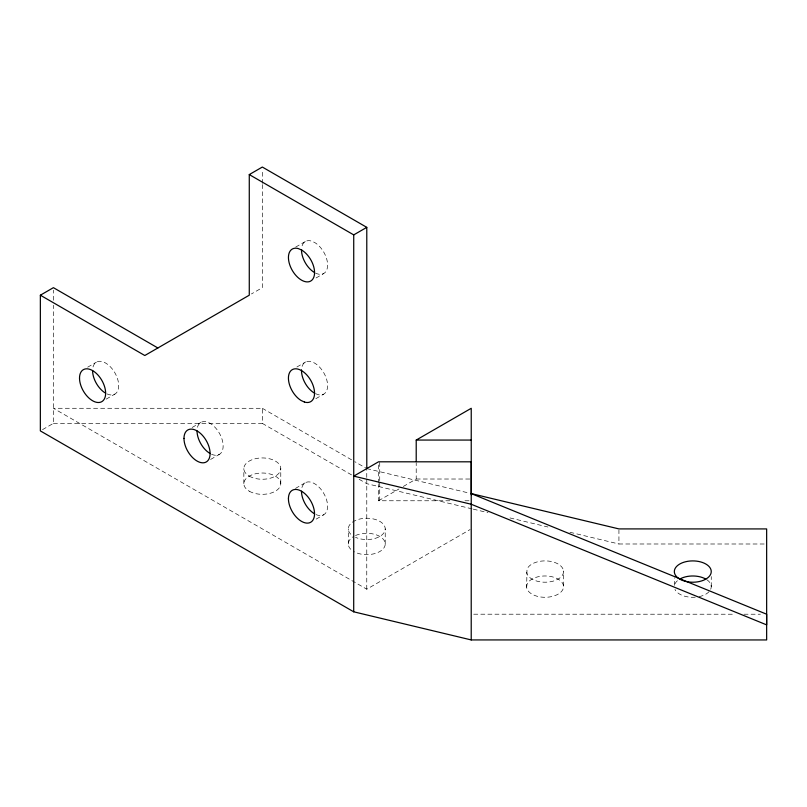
<?xml version="1.0" encoding="UTF-8"?>
<svg xmlns="http://www.w3.org/2000/svg" width="807" height="807" viewBox="0 0 807 807"><rect width="100%" height="100%" fill="white"/><g stroke="black" fill="none" stroke-linecap="round" stroke-linejoin="round"><path stroke-width="0.61" stroke-dasharray="4.04 3.03" d="M42.529 429.637L53.403 423.362L53.413 305.258M53.413 300.234L53.413 290.177M243.845 483.665L243.845 468.595M351.529 474.879L262.305 423.372L262.315 408.292L53.403 408.281L366.761 589.201L470.128 529.533M262.336 184.632L262.325 287.665L251.441 293.94M262.336 183.381L262.336 169.561M280.775 483.665L280.775 468.595M348.301 543.968L348.301 528.898M366.761 589.201L366.782 478.642M366.761 477.391L366.761 468.595L354.798 461.685M449.913 500.774L378.544 500.764L378.544 484.422M378.544 483.171L378.544 464.318M379.714 500.764L379.724 481.92M379.724 480.659L379.724 461.816M385.221 543.979L385.232 528.898M403.298 486.47L416.21 479.015L416.21 462.683M526.638 587.224L527.001 584.45A18.46 10.662 0 0 1 556.134 578.094A18.46 10.662 0 0 1 553.794 596.03A18.46 10.662 0 0 1 526.638 587.224L527.001 569.369A18.46 10.662 0 0 1 556.134 563.014A18.46 10.662 0 0 1 553.804 580.949A18.46 10.662 0 0 1 526.638 572.143M563.508 586.033L563.508 570.963M764.148 543.999L618.929 543.989L618.929 530.169M674.329 585.388L674.329 577.842M711.249 586.639L711.26 576.591M87.701 367.165L96.406 362.131M295.665 247.093L305.45 241.444M316.041 277.971L323.657 273.573M106.161 399.142L114.866 394.119M192.157 427.468L200.852 422.444M296.915 366.993L305.621 361.97M210.617 459.445L219.322 454.422M315.86 398.678L323.476 394.28M295.513 488.396L305.308 482.747M316.152 519.123L323.768 514.725M378.544 500.764L398.991 488.961M53.403 423.362L262.305 423.372M416.21 479.015L469.977 479.025M464.953 500.774L471.227 500.774M473.729 614.198L735.217 614.218M744.024 614.218L760.365 614.218M366.761 468.595L469.593 493.188M472.034 508.854L366.761 483.675L359.145 479.277M473.265 509.146L487.953 512.657M509.984 517.933L547.933 527.011M569.964 532.277L618.929 543.989M315.537 393.604L317.514 394.512A18.46 10.662 60 0 0 327.471 383.446A18.46 10.662 60 0 0 313.832 362.656A18.46 10.662 60 0 0 301.495 370.1M262.315 408.292L353.708 461.059M350.773 534.224A18.46 10.662 0 0 1 364.35 518.326A18.46 10.662 0 0 1 384.596 531.652A18.46 10.662 0 0 1 355.524 537.351M706.932 579.789A18.46 10.662 0 0 1 698.721 596.736M695.2 597.21A18.46 10.662 0 0 1 674.955 589.403M674.955 583.885A18.46 10.662 0 0 1 679.736 579.103M355.524 535.515A18.46 10.662 0 0 1 380.904 537.119A18.46 10.662 0 0 1 379.24 551.837A18.46 10.662 0 0 1 353.708 551.514M350.773 549.305A18.46 10.662 0 0 1 353.708 536.433M197.473 427.246A18.46 10.662 60 0 1 212.362 424.896A18.46 10.662 60 0 1 223.095 447.26A18.46 10.662 60 0 1 210.092 453.514M93.027 366.943A18.46 10.662 60 0 1 107.533 364.3A18.46 10.662 60 0 1 118.69 386.099A18.46 10.662 60 0 1 106.776 393.806M301.929 487.549A18.46 10.662 60 0 1 316.435 484.916A18.46 10.662 60 0 1 327.592 506.715A18.46 10.662 60 0 1 315.678 514.412M315.507 273.089A18.46 10.662 60 0 0 327.602 264.595A18.46 10.662 60 0 0 314.74 242.534L311.351 241.041A18.46 10.662 60 0 0 301.566 248.485M249.252 476.13A18.46 10.662 0 0 0 280.15 471.349A18.46 10.662 0 0 0 257.534 458.295A18.46 10.662 0 0 0 249.252 476.13M249.252 491.201A18.46 10.662 0 0 0 280.15 486.429A18.46 10.662 0 0 0 257.534 473.376A18.46 10.662 0 0 0 249.252 491.201"/><path stroke-width="1.21" d="M157.869 347.968L53.413 287.665L40.36 295.201L40.35 430.898L353.708 611.807L471.217 639.931L766.65 639.951L766.65 528.928L618.929 528.908L470.814 493.481M353.708 611.807L353.738 476.13L366.792 468.595L366.782 227.352L262.336 167.049L249.272 174.584L249.272 295.201L144.806 355.514L40.36 295.201M416.21 461.422L416.22 440.057L471.238 408.292L471.227 494.731M471.217 639.931L471.227 461.816L378.544 461.806L366.792 468.595M249.272 174.584L353.728 234.887L366.782 227.352M416.22 440.057L471.227 440.067M471.238 493.591L766.65 614.218L766.65 624.88L471.227 504.244L353.738 476.13L353.728 234.887M314.548 393.14L314.125 392.948A18.46 10.662 60 0 1 301.495 370.1M679.736 579.103A18.46 10.662 0 0 0 710.624 574.322A18.46 10.662 0 0 0 688.008 561.269A18.46 10.662 0 0 0 679.736 579.103A18.46 10.662 0 0 1 705.843 579.103M105.636 393.201A18.46 10.662 60 0 1 92.583 370.584M314.538 513.817A18.46 10.662 60 0 1 301.485 491.201M314.377 272.473A18.46 10.662 60 0 1 301.495 249.756M210.092 453.514A18.46 10.662 60 0 1 197.029 430.898M301.687 250.069L298.297 248.576A18.46 10.662 60 0 0 291.377 268.731A18.46 10.662 60 0 0 313.257 278.395A18.46 10.662 60 0 0 301.687 250.069M304.461 402.057L301.061 400.484A18.46 10.662 60 0 1 289.844 372.118A18.46 10.662 60 0 1 311.764 382.276A18.46 10.662 60 0 1 304.461 402.057M183.976 438.433A18.46 10.662 60 0 0 203.556 462.794A18.46 10.662 60 0 0 203.566 436.678A18.46 10.662 60 0 0 183.976 438.433M79.52 378.13A18.46 10.662 60 0 0 99.11 402.491A18.46 10.662 60 0 0 99.11 376.375A18.46 10.662 60 0 0 79.52 378.13M288.432 498.736A18.46 10.662 60 0 0 308.012 523.097A18.46 10.662 60 0 0 308.012 496.991A18.46 10.662 60 0 0 288.432 498.736"/></g></svg>
